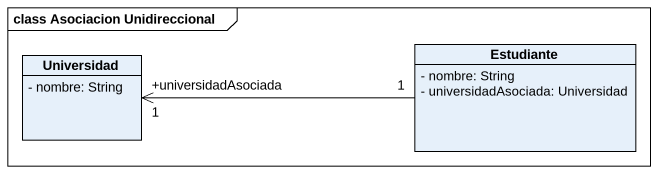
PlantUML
@startuml
mainframe class Asociacion Unidireccional
hide circle
hide empty members
skinparam classAttributeIconSize 0
class Universidad {
  - nombre: String
}
class Estudiante {
  - nombre: String
  - universidadAsociada: Universidad
}
Estudiante "1" -left-> "+universidadAsociada\n1" Universidad
@enduml
